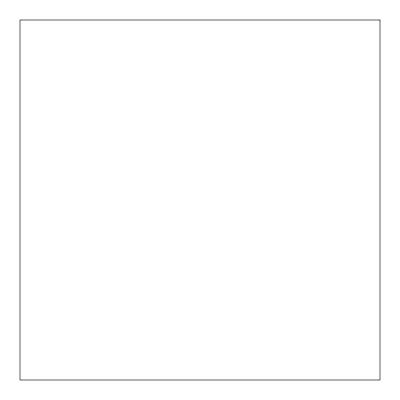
<?xml version="1.0" encoding="UTF-8"?>
<svg xmlns="http://www.w3.org/2000/svg" width="400" height="400" viewBox="0 0 400 400"><rect width="100%" height="100%" fill="white"/><g stroke="black" fill="none" stroke-linecap="round" stroke-linejoin="round"><path stroke-width="0.6" d="M380 20L20 20L20 380L380 380L380 20"/></g></svg>
